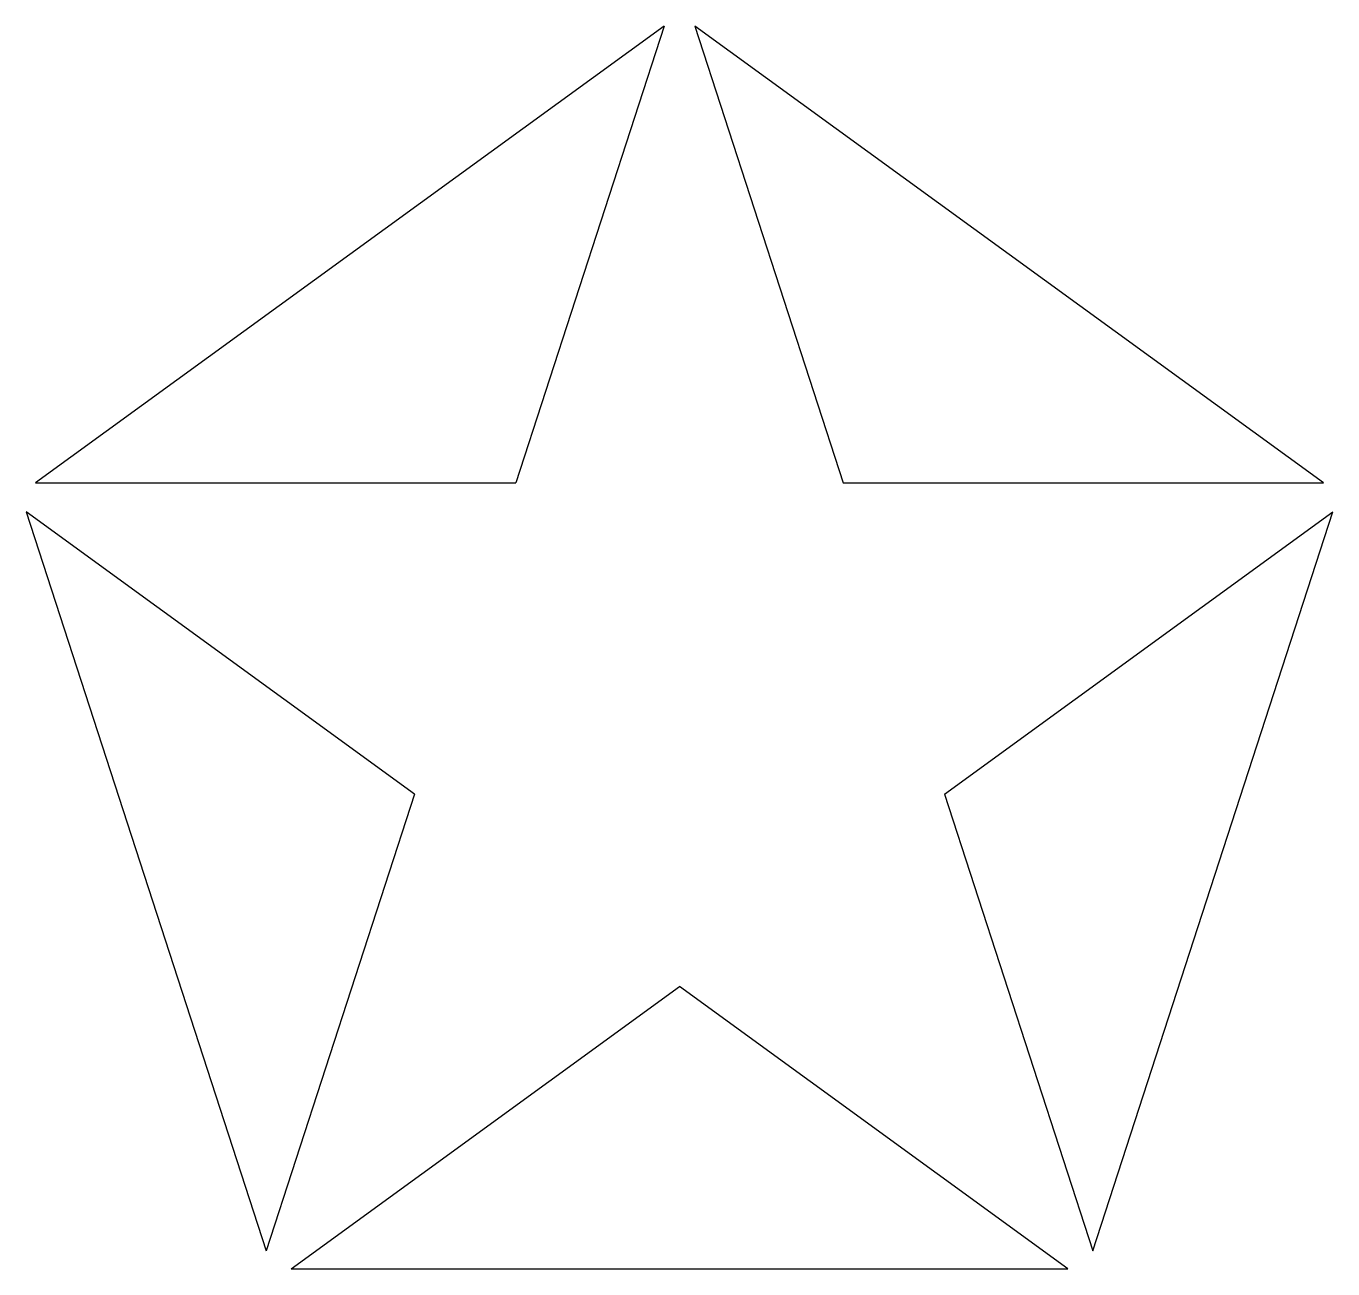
# Model space of a CAD drawing. Header units: millimetres. Extents: x 16.5 to 34.4, y 4.5 to 21.5.
import ezdxf

# ---------------------------------------------------------------- set-up
doc = ezdxf.new("R2010")
doc.units = ezdxf.units.MM
doc.layers.add('Contur interior', color=2, linetype='Continuous')
doc.layers.add('Stea', color=4, linetype='Continuous')

msp = doc.modelspace()

# ---------------------------------------------------------------- linework, layer by layer
at = {"layer": 'Contur interior', "elevation": 5.474}
for points in [[(25.275, 21.527), (16.656, 15.265)], [(34.316, 15.265), (25.696, 21.527)], [(16.526, 14.865), (19.818, 4.732)], [(31.153, 4.732), (34.446, 14.865)], [(20.158, 4.484), (30.813, 4.484)]]:
    msp.add_lwpolyline(points, dxfattribs=at)
at = {"layer": 'Stea'}
for p, q in [((25.275, 21.527, 5.474), (23.241, 15.265, 5.474)), ((25.696, 21.527, 5.474), (27.731, 15.265, 5.474)), ((16.656, 15.265, 5.474), (23.241, 15.265, 5.474)), ((27.731, 15.265, 5.474), (34.316, 15.265, 5.474)), ((21.853, 10.994, 5.474), (16.526, 14.865, 5.474)), ((29.118, 10.994, 5.474), (34.446, 14.865, 5.474)), ((21.853, 10.994, 5.474), (19.818, 4.732, 5.474)), ((29.118, 10.994, 5.474), (31.153, 4.732, 5.474)), ((20.158, 4.484, 5.474), (25.486, 8.355, 5.474)), ((30.813, 4.484, 5.474), (25.486, 8.355, 5.474))]:
    msp.add_line(p, q, dxfattribs=at)

doc.saveas('drawing.dxf')
